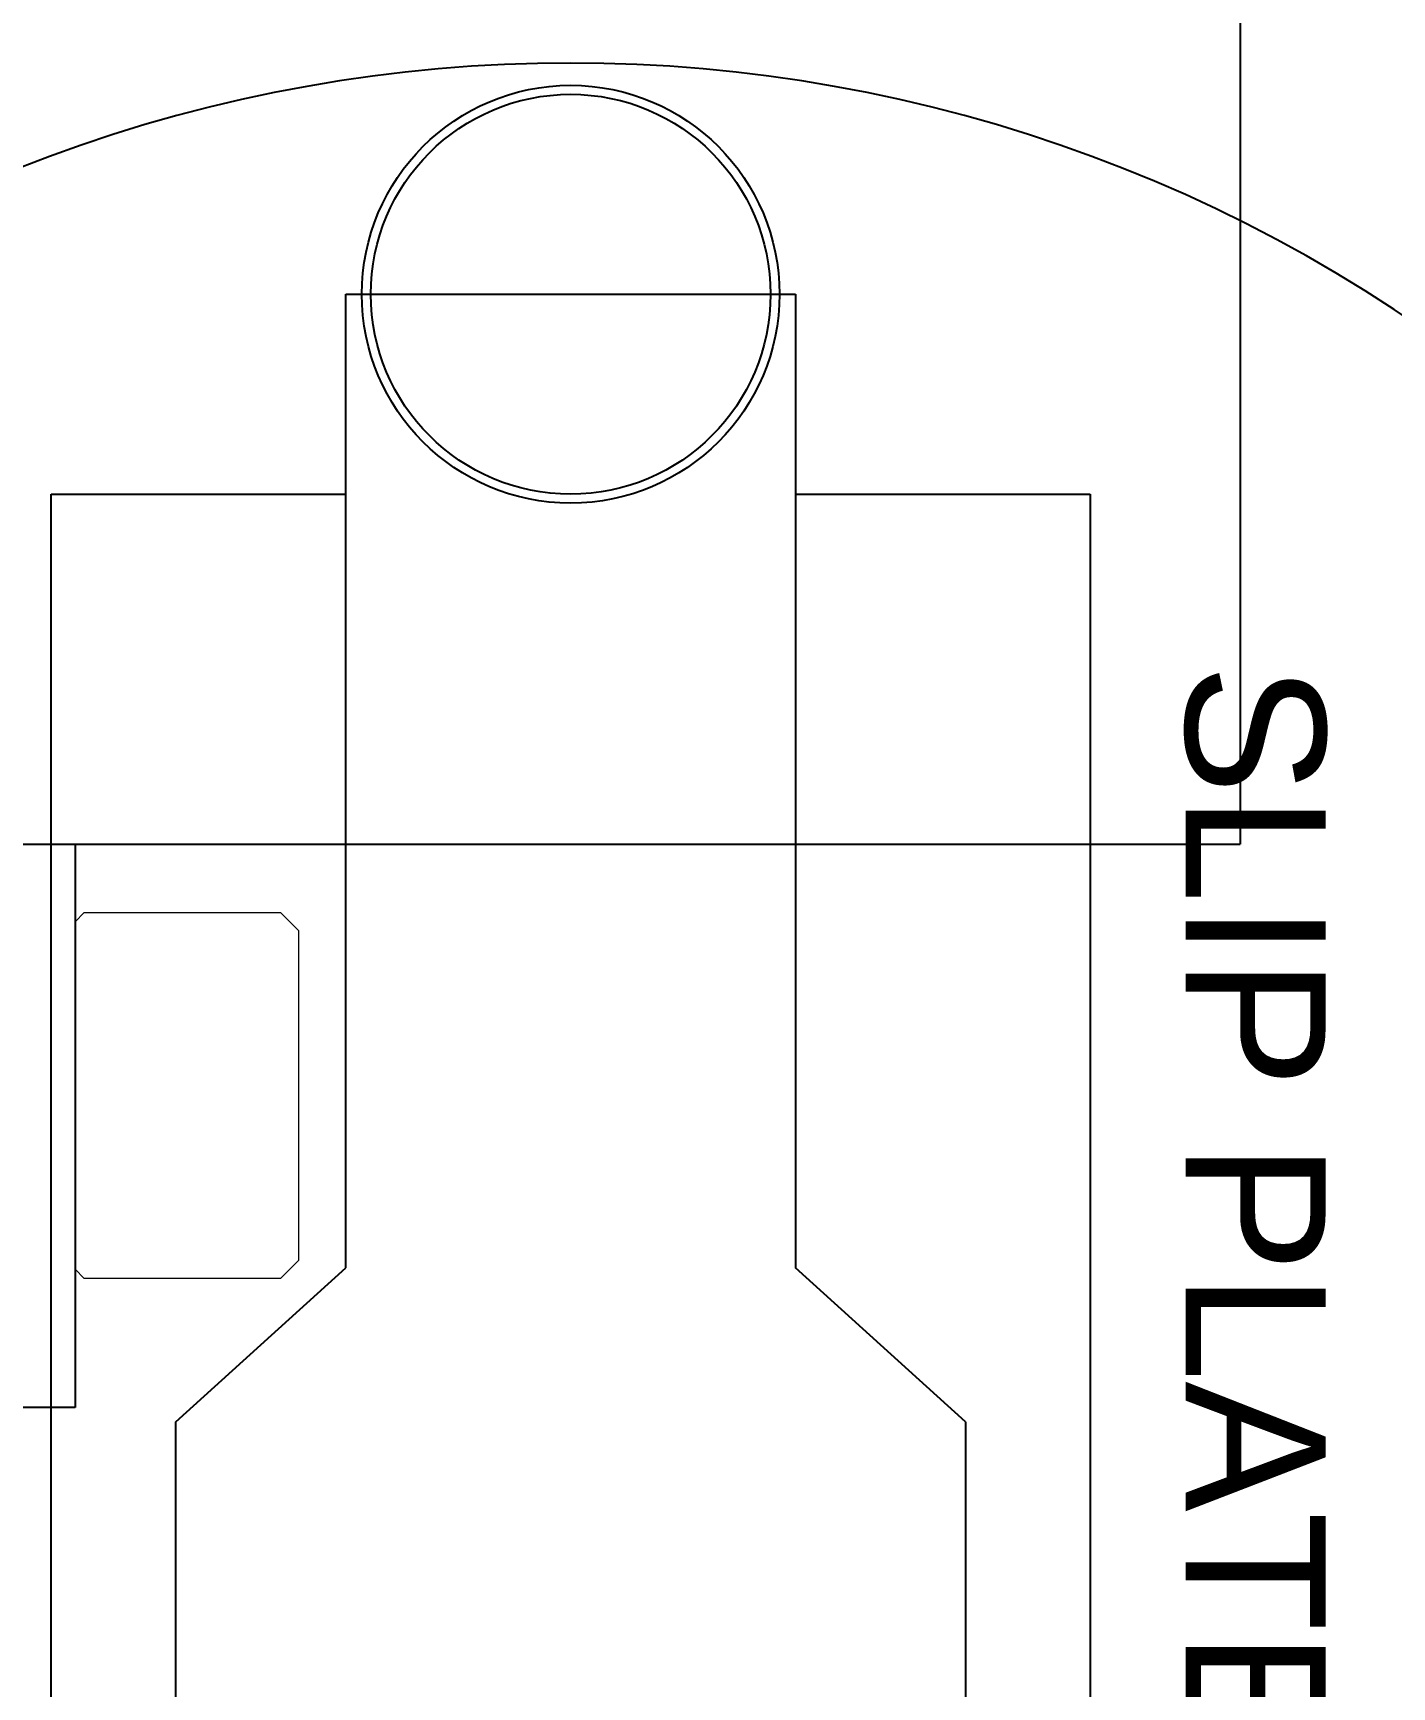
# Model space of a CAD drawing. Header units: inches. Extents: x 1.3 to 19.8, y 1.7 to 13.
# Drawn here: x 14.288 to 14.967, y 4.166 to 4.993 of the extents above; entities that cross this region are included whole.
import ezdxf

# ---------------------------------------------------------------- set-up
doc = ezdxf.new("R2010")
doc.units = ezdxf.units.IN
doc.header["$MEASUREMENT"] = 0
doc.linetypes.add('SLD-Solid', pattern=[0])
for name, color, linetype in [('45-1523-1', 80, 'Continuous'), ('Clamp', 30, 'Continuous'), ('Fastener', 134, 'Continuous'), ('Panel', 1, 'Continuous'), ('Solenoid', 6, 'Continuous'), ('Text', 50, 'Continuous')]:
    doc.layers.add(name, color=color, linetype=linetype)
doc.styles.get("Standard").update_dxf_attribs({"font": 'arial.ttf'})

msp = doc.modelspace()

# ---------------------------------------------------------------- linework, layer by layer
at = {"layer": '45-1523-1'}
for p, q in [((14.44404, 4.37517), (14.44404, 4.86217)), ((14.44404, 4.86217), (14.66904, 4.86217)), ((14.66904, 4.86217), (14.66904, 4.37517)), ((14.29654, 4.76217), (14.44404, 4.76217)), ((14.29654, 3.98217), (14.29654, 4.76217)), ((14.66904, 4.76217), (14.81654, 4.76217)), ((14.81654, 4.76217), (14.81654, 3.98217)), ((14.35904, 4.29817), (14.44404, 4.37517)), ((14.75404, 4.29817), (14.66904, 4.37517)), ((14.35904, 4.12917), (14.35904, 4.29817)), ((14.75404, 4.29817), (14.75404, 4.12917))]:
    msp.add_line(p, q, dxfattribs=at)
at = {"layer": 'Clamp'}
msp.add_arc((14.55654, 4.22783), 0.75, 48.67895, 131.32105, dxfattribs=at)
at = {"layer": 'Fastener'}
for p, q in [((14.30854, 4.58709), (14.30854, 4.30538)), ((14.30854, 4.30538), (14.27854, 4.30538))]:
    msp.add_line(p, q, dxfattribs=at)
at = {"layer": 'Fastener', "linetype": 'SLD-Solid', "lineweight": 15}
for p, q in [((14.30854, 4.5483), (14.31311, 4.55288)), ((14.31311, 4.55288), (14.41139, 4.55288)), ((14.41139, 4.55288), (14.42054, 4.54373)), ((14.30854, 4.5483), (14.30854, 4.46138)), ((14.42054, 4.46138), (14.42054, 4.54373)), ((14.30854, 4.46138), (14.30854, 4.37445)), ((14.42054, 4.37903), (14.42054, 4.46138)), ((14.42054, 4.37903), (14.41139, 4.36988)), ((14.31311, 4.36988), (14.30854, 4.37445)), ((14.41139, 4.36988), (14.31311, 4.36988))]:
    msp.add_line(p, q, dxfattribs=at)
at = {"layer": 'Panel'}
msp.add_circle((14.55654, 4.86217), 0.1045, dxfattribs=at)
at = {"layer": 'Solenoid'}
for p in [(14.89154, 5.13724), (14.22154, 4.58709)]:
    msp.add_line(p, (14.89154, 4.58709), dxfattribs=at)
msp.add_circle((14.55654, 4.86217), 0.1, dxfattribs=at)

# ---------------------------------------------------------------- texts
at = {"layer": 'Text'}
msp.add_text('SLIP PLATES', height=0.07, rotation=270, dxfattribs=at).set_placement((14.86426, 4.67715))

doc.saveas('drawing.dxf')
